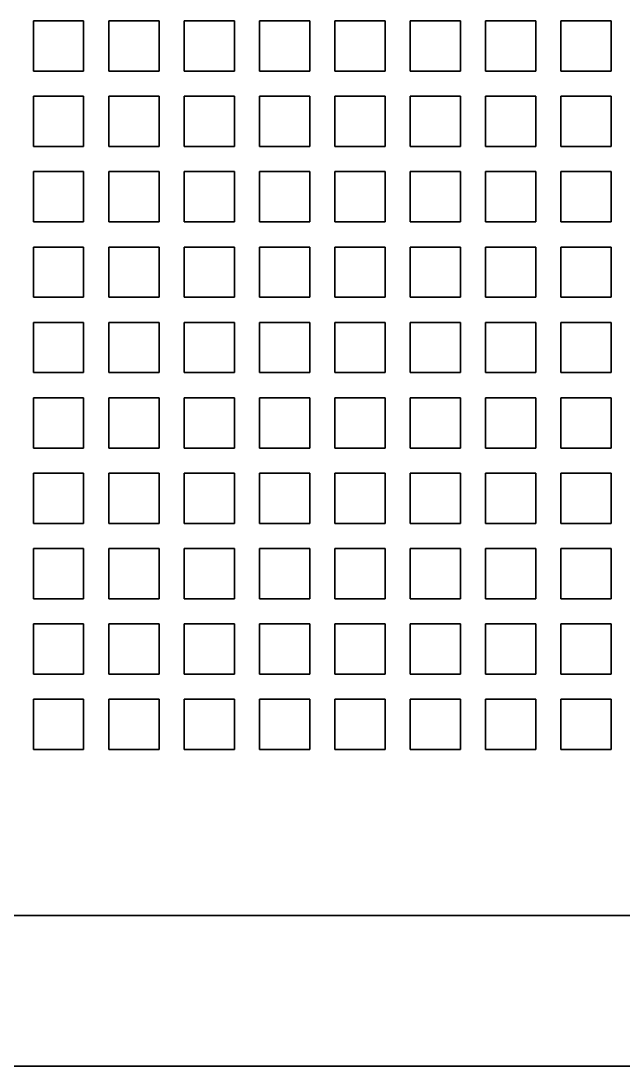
# Model space of a CAD drawing. Header units: millimetres. Extents: x 0 to 840, y -1485 to 297.
# Drawn here: x 198.331 to 199.53, y -438.39 to -436.31 of the extents above; entities that cross this region are included whole.
import ezdxf

# ---------------------------------------------------------------- set-up
doc = ezdxf.new("R2010")
doc.units = ezdxf.units.MM

# ---------------------------------------------------------------- blocks, each defined once
blk = doc.blocks.new('XT2_3M ABB')
at = {"color": 7, "lineweight": 35}
blk.add_line((-4.2, 8.9), (-4.2, 3.55), dxfattribs=at)
blk.add_line((-4.2, 8.9), (-4.2, 3.55), dxfattribs=at)
at = {"color": 7, "lineweight": 35, "ltscale": 0.025}
for p, q in [((-3.87, 5.83), (-3.87, 5.73)), ((-3.77, 5.83), (-3.87, 5.83)), ((-3.87, 5.83), (-3.87, 5.73)), ((-3.77, 5.83), (-3.87, 5.83)), ((-3.77, 5.83), (-3.77, 5.73)), ((-3.77, 5.83), (-3.77, 5.73)), ((-3.72, 5.83), (-3.72, 5.73)), ((-3.62, 5.83), (-3.72, 5.83)), ((-3.72, 5.83), (-3.72, 5.73)), ((-3.62, 5.83), (-3.72, 5.83)), ((-3.62, 5.83), (-3.62, 5.73)), ((-3.62, 5.83), (-3.62, 5.73)), ((-3.57, 5.83), (-3.57, 5.73)), ((-3.47, 5.83), (-3.57, 5.83)), ((-3.57, 5.83), (-3.57, 5.73)), ((-3.47, 5.83), (-3.57, 5.83)), ((-3.47, 5.83), (-3.47, 5.73)), ((-3.47, 5.83), (-3.47, 5.73)), ((-3.42, 5.83), (-3.42, 5.73)), ((-3.32, 5.83), (-3.42, 5.83)), ((-3.42, 5.83), (-3.42, 5.73)), ((-3.32, 5.83), (-3.42, 5.83)), ((-3.32, 5.83), (-3.32, 5.73)), ((-3.32, 5.83), (-3.32, 5.73)), ((-3.27, 5.83), (-3.27, 5.73)), ((-3.17, 5.83), (-3.27, 5.83)), ((-3.27, 5.83), (-3.27, 5.73)), ((-3.17, 5.83), (-3.27, 5.83)), ((-3.17, 5.83), (-3.17, 5.73)), ((-3.17, 5.83), (-3.17, 5.73)), ((-3.12, 5.83), (-3.12, 5.73)), ((-3.02, 5.83), (-3.12, 5.83)), ((-3.12, 5.83), (-3.12, 5.73)), ((-3.02, 5.83), (-3.12, 5.83)), ((-3.02, 5.83), (-3.02, 5.73)), ((-3.02, 5.83), (-3.02, 5.73)), ((-2.97, 5.83), (-2.97, 5.73)), ((-2.87, 5.83), (-2.97, 5.83)), ((-2.97, 5.83), (-2.97, 5.73)), ((-2.87, 5.83), (-2.97, 5.83)), ((-2.87, 5.83), (-2.87, 5.73)), ((-2.87, 5.83), (-2.87, 5.73)), ((-2.82, 5.83), (-2.82, 5.73)), ((-2.72, 5.83), (-2.82, 5.83)), ((-2.82, 5.83), (-2.82, 5.73)), ((-2.72, 5.83), (-2.82, 5.83)), ((-2.72, 5.83), (-2.72, 5.73)), ((-2.72, 5.83), (-2.72, 5.73)), ((-2.67, 5.83), (-2.67, 5.73)), ((-2.57, 5.83), (-2.67, 5.83)), ((-2.67, 5.83), (-2.67, 5.73)), ((-2.57, 5.83), (-2.67, 5.83)), ((-2.57, 5.83), (-2.57, 5.73)), ((-2.57, 5.83), (-2.57, 5.73)), ((-2.52, 5.83), (-2.52, 5.73)), ((-2.42, 5.83), (-2.52, 5.83)), ((-2.52, 5.83), (-2.52, 5.73)), ((-2.42, 5.83), (-2.52, 5.83)), ((-2.42, 5.83), (-2.42, 5.73)), ((-2.42, 5.83), (-2.42, 5.73)), ((-3.77, 5.73), (-3.87, 5.73)), ((-3.77, 5.73), (-3.87, 5.73)), ((-3.62, 5.73), (-3.72, 5.73)), ((-3.62, 5.73), (-3.72, 5.73)), ((-3.47, 5.73), (-3.57, 5.73)), ((-3.47, 5.73), (-3.57, 5.73)), ((-3.32, 5.73), (-3.42, 5.73)), ((-3.32, 5.73), (-3.42, 5.73)), ((-3.17, 5.73), (-3.27, 5.73)), ((-3.17, 5.73), (-3.27, 5.73)), ((-3.02, 5.73), (-3.12, 5.73)), ((-3.02, 5.73), (-3.12, 5.73)), ((-2.87, 5.73), (-2.97, 5.73)), ((-2.87, 5.73), (-2.97, 5.73)), ((-2.72, 5.73), (-2.82, 5.73)), ((-2.72, 5.73), (-2.82, 5.73)), ((-2.57, 5.73), (-2.67, 5.73)), ((-2.57, 5.73), (-2.67, 5.73)), ((-2.42, 5.73), (-2.52, 5.73)), ((-2.42, 5.73), (-2.52, 5.73)), ((-3.87, 5.68), (-3.87, 5.58)), ((-3.77, 5.68), (-3.87, 5.68)), ((-3.87, 5.68), (-3.87, 5.58)), ((-3.77, 5.68), (-3.87, 5.68)), ((-3.77, 5.68), (-3.77, 5.58)), ((-3.77, 5.68), (-3.77, 5.58)), ((-3.72, 5.68), (-3.72, 5.58)), ((-3.62, 5.68), (-3.72, 5.68)), ((-3.72, 5.68), (-3.72, 5.58)), ((-3.62, 5.68), (-3.72, 5.68)), ((-3.62, 5.68), (-3.62, 5.58)), ((-3.62, 5.68), (-3.62, 5.58)), ((-3.57, 5.68), (-3.57, 5.58)), ((-3.47, 5.68), (-3.57, 5.68)), ((-3.57, 5.68), (-3.57, 5.58)), ((-3.47, 5.68), (-3.57, 5.68)), ((-3.47, 5.68), (-3.47, 5.58)), ((-3.47, 5.68), (-3.47, 5.58)), ((-3.42, 5.68), (-3.42, 5.58)), ((-3.32, 5.68), (-3.42, 5.68)), ((-3.42, 5.68), (-3.42, 5.58)), ((-3.32, 5.68), (-3.42, 5.68)), ((-3.32, 5.68), (-3.32, 5.58)), ((-3.32, 5.68), (-3.32, 5.58)), ((-3.27, 5.68), (-3.27, 5.58)), ((-3.17, 5.68), (-3.27, 5.68)), ((-3.27, 5.68), (-3.27, 5.58)), ((-3.17, 5.68), (-3.27, 5.68)), ((-3.17, 5.68), (-3.17, 5.58)), ((-3.17, 5.68), (-3.17, 5.58)), ((-3.12, 5.68), (-3.12, 5.58)), ((-3.02, 5.68), (-3.12, 5.68)), ((-3.12, 5.68), (-3.12, 5.58)), ((-3.02, 5.68), (-3.12, 5.68)), ((-3.02, 5.68), (-3.02, 5.58)), ((-3.02, 5.68), (-3.02, 5.58)), ((-2.97, 5.68), (-2.97, 5.58)), ((-2.87, 5.68), (-2.97, 5.68)), ((-2.97, 5.68), (-2.97, 5.58)), ((-2.87, 5.68), (-2.97, 5.68)), ((-2.87, 5.68), (-2.87, 5.58)), ((-2.87, 5.68), (-2.87, 5.58)), ((-2.82, 5.68), (-2.82, 5.58)), ((-2.72, 5.68), (-2.82, 5.68)), ((-2.82, 5.68), (-2.82, 5.58)), ((-2.72, 5.68), (-2.82, 5.68)), ((-2.72, 5.68), (-2.72, 5.58)), ((-2.72, 5.68), (-2.72, 5.58)), ((-2.67, 5.68), (-2.67, 5.58)), ((-2.57, 5.68), (-2.67, 5.68)), ((-2.67, 5.68), (-2.67, 5.58)), ((-2.57, 5.68), (-2.67, 5.68)), ((-2.57, 5.68), (-2.57, 5.58)), ((-2.57, 5.68), (-2.57, 5.58)), ((-2.52, 5.68), (-2.52, 5.58)), ((-2.42, 5.68), (-2.52, 5.68)), ((-2.52, 5.68), (-2.52, 5.58)), ((-2.42, 5.68), (-2.52, 5.68)), ((-2.42, 5.68), (-2.42, 5.58)), ((-2.42, 5.68), (-2.42, 5.58)), ((-3.77, 5.58), (-3.87, 5.58)), ((-3.77, 5.58), (-3.87, 5.58)), ((-3.62, 5.58), (-3.72, 5.58)), ((-3.62, 5.58), (-3.72, 5.58)), ((-3.47, 5.58), (-3.57, 5.58)), ((-3.47, 5.58), (-3.57, 5.58)), ((-3.32, 5.58), (-3.42, 5.58)), ((-3.32, 5.58), (-3.42, 5.58)), ((-3.17, 5.58), (-3.27, 5.58)), ((-3.17, 5.58), (-3.27, 5.58)), ((-3.02, 5.58), (-3.12, 5.58)), ((-3.02, 5.58), (-3.12, 5.58)), ((-2.87, 5.58), (-2.97, 5.58)), ((-2.87, 5.58), (-2.97, 5.58)), ((-2.72, 5.58), (-2.82, 5.58)), ((-2.72, 5.58), (-2.82, 5.58)), ((-2.57, 5.58), (-2.67, 5.58)), ((-2.57, 5.58), (-2.67, 5.58)), ((-2.42, 5.58), (-2.52, 5.58)), ((-2.42, 5.58), (-2.52, 5.58)), ((-3.87, 5.53), (-3.87, 5.43)), ((-3.77, 5.53), (-3.87, 5.53)), ((-3.87, 5.53), (-3.87, 5.43)), ((-3.77, 5.53), (-3.87, 5.53)), ((-3.77, 5.53), (-3.77, 5.43)), ((-3.77, 5.53), (-3.77, 5.43)), ((-3.72, 5.53), (-3.72, 5.43)), ((-3.62, 5.53), (-3.72, 5.53)), ((-3.72, 5.53), (-3.72, 5.43)), ((-3.62, 5.53), (-3.72, 5.53)), ((-3.62, 5.53), (-3.62, 5.43)), ((-3.62, 5.53), (-3.62, 5.43)), ((-3.57, 5.53), (-3.57, 5.43)), ((-3.47, 5.53), (-3.57, 5.53)), ((-3.57, 5.53), (-3.57, 5.43)), ((-3.47, 5.53), (-3.57, 5.53)), ((-3.47, 5.53), (-3.47, 5.43)), ((-3.47, 5.53), (-3.47, 5.43)), ((-3.42, 5.53), (-3.42, 5.43)), ((-3.32, 5.53), (-3.42, 5.53)), ((-3.42, 5.53), (-3.42, 5.43)), ((-3.32, 5.53), (-3.42, 5.53)), ((-3.32, 5.53), (-3.32, 5.43)), ((-3.32, 5.53), (-3.32, 5.43)), ((-3.27, 5.53), (-3.27, 5.43)), ((-3.17, 5.53), (-3.27, 5.53)), ((-3.27, 5.53), (-3.27, 5.43)), ((-3.17, 5.53), (-3.27, 5.53)), ((-3.17, 5.53), (-3.17, 5.43)), ((-3.17, 5.53), (-3.17, 5.43)), ((-3.12, 5.53), (-3.12, 5.43)), ((-3.02, 5.53), (-3.12, 5.53)), ((-3.12, 5.53), (-3.12, 5.43)), ((-3.02, 5.53), (-3.12, 5.53)), ((-3.02, 5.53), (-3.02, 5.43)), ((-3.02, 5.53), (-3.02, 5.43)), ((-2.97, 5.53), (-2.97, 5.43)), ((-2.87, 5.53), (-2.97, 5.53)), ((-2.97, 5.53), (-2.97, 5.43)), ((-2.87, 5.53), (-2.97, 5.53)), ((-2.87, 5.53), (-2.87, 5.43)), ((-2.87, 5.53), (-2.87, 5.43)), ((-2.82, 5.53), (-2.82, 5.43)), ((-2.72, 5.53), (-2.82, 5.53)), ((-2.82, 5.53), (-2.82, 5.43)), ((-2.72, 5.53), (-2.82, 5.53)), ((-2.72, 5.53), (-2.72, 5.43)), ((-2.72, 5.53), (-2.72, 5.43)), ((-2.67, 5.53), (-2.67, 5.43)), ((-2.57, 5.53), (-2.67, 5.53)), ((-2.67, 5.53), (-2.67, 5.43)), ((-2.57, 5.53), (-2.67, 5.53)), ((-2.57, 5.53), (-2.57, 5.43)), ((-2.57, 5.53), (-2.57, 5.43)), ((-2.52, 5.53), (-2.52, 5.43)), ((-2.42, 5.53), (-2.52, 5.53)), ((-2.52, 5.53), (-2.52, 5.43)), ((-2.42, 5.53), (-2.52, 5.53)), ((-2.42, 5.53), (-2.42, 5.43)), ((-2.42, 5.53), (-2.42, 5.43)), ((-3.77, 5.43), (-3.87, 5.43)), ((-3.77, 5.43), (-3.87, 5.43)), ((-3.62, 5.43), (-3.72, 5.43)), ((-3.62, 5.43), (-3.72, 5.43)), ((-3.47, 5.43), (-3.57, 5.43)), ((-3.47, 5.43), (-3.57, 5.43)), ((-3.32, 5.43), (-3.42, 5.43)), ((-3.32, 5.43), (-3.42, 5.43)), ((-3.17, 5.43), (-3.27, 5.43)), ((-3.17, 5.43), (-3.27, 5.43)), ((-3.02, 5.43), (-3.12, 5.43)), ((-3.02, 5.43), (-3.12, 5.43)), ((-2.87, 5.43), (-2.97, 5.43)), ((-2.87, 5.43), (-2.97, 5.43)), ((-2.72, 5.43), (-2.82, 5.43)), ((-2.72, 5.43), (-2.82, 5.43)), ((-2.57, 5.43), (-2.67, 5.43)), ((-2.57, 5.43), (-2.67, 5.43)), ((-2.42, 5.43), (-2.52, 5.43)), ((-2.42, 5.43), (-2.52, 5.43)), ((-3.87, 5.38), (-3.87, 5.28)), ((-3.77, 5.38), (-3.87, 5.38)), ((-3.87, 5.38), (-3.87, 5.28)), ((-3.77, 5.38), (-3.87, 5.38)), ((-3.77, 5.38), (-3.77, 5.28)), ((-3.77, 5.38), (-3.77, 5.28)), ((-3.72, 5.38), (-3.72, 5.28)), ((-3.62, 5.38), (-3.72, 5.38)), ((-3.72, 5.38), (-3.72, 5.28)), ((-3.62, 5.38), (-3.72, 5.38)), ((-3.62, 5.38), (-3.62, 5.28)), ((-3.62, 5.38), (-3.62, 5.28)), ((-3.57, 5.38), (-3.57, 5.28)), ((-3.47, 5.38), (-3.57, 5.38)), ((-3.57, 5.38), (-3.57, 5.28)), ((-3.47, 5.38), (-3.57, 5.38)), ((-3.47, 5.38), (-3.47, 5.28)), ((-3.47, 5.38), (-3.47, 5.28)), ((-3.42, 5.38), (-3.42, 5.28)), ((-3.32, 5.38), (-3.42, 5.38)), ((-3.42, 5.38), (-3.42, 5.28)), ((-3.32, 5.38), (-3.42, 5.38)), ((-3.32, 5.38), (-3.32, 5.28)), ((-3.32, 5.38), (-3.32, 5.28)), ((-3.27, 5.38), (-3.27, 5.28)), ((-3.17, 5.38), (-3.27, 5.38)), ((-3.27, 5.38), (-3.27, 5.28)), ((-3.17, 5.38), (-3.27, 5.38)), ((-3.17, 5.38), (-3.17, 5.28)), ((-3.17, 5.38), (-3.17, 5.28)), ((-3.12, 5.38), (-3.12, 5.28)), ((-3.02, 5.38), (-3.12, 5.38)), ((-3.12, 5.38), (-3.12, 5.28)), ((-3.02, 5.38), (-3.12, 5.38)), ((-3.02, 5.38), (-3.02, 5.28)), ((-3.02, 5.38), (-3.02, 5.28)), ((-2.97, 5.38), (-2.97, 5.28)), ((-2.87, 5.38), (-2.97, 5.38)), ((-2.97, 5.38), (-2.97, 5.28)), ((-2.87, 5.38), (-2.97, 5.38)), ((-2.87, 5.38), (-2.87, 5.28)), ((-2.87, 5.38), (-2.87, 5.28)), ((-2.82, 5.38), (-2.82, 5.28)), ((-2.72, 5.38), (-2.82, 5.38)), ((-2.82, 5.38), (-2.82, 5.28)), ((-2.72, 5.38), (-2.82, 5.38)), ((-2.72, 5.38), (-2.72, 5.28)), ((-2.72, 5.38), (-2.72, 5.28)), ((-2.67, 5.38), (-2.67, 5.28)), ((-2.57, 5.38), (-2.67, 5.38)), ((-2.67, 5.38), (-2.67, 5.28)), ((-2.57, 5.38), (-2.67, 5.38)), ((-2.57, 5.38), (-2.57, 5.28)), ((-2.57, 5.38), (-2.57, 5.28)), ((-2.52, 5.38), (-2.52, 5.28)), ((-2.42, 5.38), (-2.52, 5.38)), ((-2.52, 5.38), (-2.52, 5.28)), ((-2.42, 5.38), (-2.52, 5.38)), ((-2.42, 5.38), (-2.42, 5.28)), ((-2.42, 5.38), (-2.42, 5.28)), ((-3.77, 5.28), (-3.87, 5.28)), ((-3.77, 5.28), (-3.87, 5.28)), ((-3.62, 5.28), (-3.72, 5.28)), ((-3.62, 5.28), (-3.72, 5.28)), ((-3.47, 5.28), (-3.57, 5.28)), ((-3.47, 5.28), (-3.57, 5.28)), ((-3.32, 5.28), (-3.42, 5.28)), ((-3.32, 5.28), (-3.42, 5.28)), ((-3.17, 5.28), (-3.27, 5.28)), ((-3.17, 5.28), (-3.27, 5.28)), ((-3.02, 5.28), (-3.12, 5.28)), ((-3.02, 5.28), (-3.12, 5.28)), ((-2.87, 5.28), (-2.97, 5.28)), ((-2.87, 5.28), (-2.97, 5.28)), ((-2.72, 5.28), (-2.82, 5.28)), ((-2.72, 5.28), (-2.82, 5.28)), ((-2.57, 5.28), (-2.67, 5.28)), ((-2.57, 5.28), (-2.67, 5.28)), ((-2.42, 5.28), (-2.52, 5.28)), ((-2.42, 5.28), (-2.52, 5.28)), ((-3.87, 5.23), (-3.87, 5.13)), ((-3.77, 5.23), (-3.87, 5.23)), ((-3.87, 5.23), (-3.87, 5.13)), ((-3.77, 5.23), (-3.87, 5.23)), ((-3.77, 5.23), (-3.77, 5.13)), ((-3.77, 5.23), (-3.77, 5.13)), ((-3.72, 5.23), (-3.72, 5.13)), ((-3.62, 5.23), (-3.72, 5.23)), ((-3.72, 5.23), (-3.72, 5.13)), ((-3.62, 5.23), (-3.72, 5.23)), ((-3.62, 5.23), (-3.62, 5.13)), ((-3.62, 5.23), (-3.62, 5.13)), ((-3.57, 5.23), (-3.57, 5.13)), ((-3.47, 5.23), (-3.57, 5.23)), ((-3.57, 5.23), (-3.57, 5.13)), ((-3.47, 5.23), (-3.57, 5.23)), ((-3.47, 5.23), (-3.47, 5.13)), ((-3.47, 5.23), (-3.47, 5.13)), ((-3.42, 5.23), (-3.42, 5.13)), ((-3.32, 5.23), (-3.42, 5.23)), ((-3.42, 5.23), (-3.42, 5.13)), ((-3.32, 5.23), (-3.42, 5.23)), ((-3.32, 5.23), (-3.32, 5.13)), ((-3.32, 5.23), (-3.32, 5.13)), ((-3.27, 5.23), (-3.27, 5.13)), ((-3.17, 5.23), (-3.27, 5.23)), ((-3.27, 5.23), (-3.27, 5.13)), ((-3.17, 5.23), (-3.27, 5.23)), ((-3.17, 5.23), (-3.17, 5.13)), ((-3.17, 5.23), (-3.17, 5.13)), ((-3.12, 5.23), (-3.12, 5.13)), ((-3.02, 5.23), (-3.12, 5.23)), ((-3.12, 5.23), (-3.12, 5.13)), ((-3.02, 5.23), (-3.12, 5.23)), ((-3.02, 5.23), (-3.02, 5.13)), ((-3.02, 5.23), (-3.02, 5.13)), ((-2.97, 5.23), (-2.97, 5.13)), ((-2.87, 5.23), (-2.97, 5.23)), ((-2.97, 5.23), (-2.97, 5.13)), ((-2.87, 5.23), (-2.97, 5.23)), ((-2.87, 5.23), (-2.87, 5.13)), ((-2.87, 5.23), (-2.87, 5.13)), ((-2.82, 5.23), (-2.82, 5.13)), ((-2.72, 5.23), (-2.82, 5.23)), ((-2.82, 5.23), (-2.82, 5.13)), ((-2.72, 5.23), (-2.82, 5.23)), ((-2.72, 5.23), (-2.72, 5.13)), ((-2.72, 5.23), (-2.72, 5.13)), ((-2.67, 5.23), (-2.67, 5.13)), ((-2.57, 5.23), (-2.67, 5.23)), ((-2.67, 5.23), (-2.67, 5.13)), ((-2.57, 5.23), (-2.67, 5.23)), ((-2.57, 5.23), (-2.57, 5.13)), ((-2.57, 5.23), (-2.57, 5.13)), ((-2.52, 5.23), (-2.52, 5.13)), ((-2.42, 5.23), (-2.52, 5.23)), ((-2.52, 5.23), (-2.52, 5.13)), ((-2.42, 5.23), (-2.52, 5.23)), ((-2.42, 5.23), (-2.42, 5.13)), ((-2.42, 5.23), (-2.42, 5.13)), ((-3.77, 5.13), (-3.87, 5.13)), ((-3.77, 5.13), (-3.87, 5.13)), ((-3.62, 5.13), (-3.72, 5.13)), ((-3.62, 5.13), (-3.72, 5.13)), ((-3.47, 5.13), (-3.57, 5.13)), ((-3.47, 5.13), (-3.57, 5.13)), ((-3.32, 5.13), (-3.42, 5.13)), ((-3.32, 5.13), (-3.42, 5.13)), ((-3.17, 5.13), (-3.27, 5.13)), ((-3.17, 5.13), (-3.27, 5.13)), ((-3.02, 5.13), (-3.12, 5.13)), ((-3.02, 5.13), (-3.12, 5.13)), ((-2.87, 5.13), (-2.97, 5.13)), ((-2.87, 5.13), (-2.97, 5.13)), ((-2.72, 5.13), (-2.82, 5.13)), ((-2.72, 5.13), (-2.82, 5.13)), ((-2.57, 5.13), (-2.67, 5.13)), ((-2.57, 5.13), (-2.67, 5.13)), ((-2.42, 5.13), (-2.52, 5.13)), ((-2.42, 5.13), (-2.52, 5.13)), ((-3.87, 5.08), (-3.87, 4.98)), ((-3.77, 5.08), (-3.87, 5.08)), ((-3.87, 5.08), (-3.87, 4.98)), ((-3.77, 5.08), (-3.87, 5.08)), ((-3.77, 5.08), (-3.77, 4.98)), ((-3.77, 5.08), (-3.77, 4.98)), ((-3.72, 5.08), (-3.72, 4.98)), ((-3.62, 5.08), (-3.72, 5.08)), ((-3.72, 5.08), (-3.72, 4.98)), ((-3.62, 5.08), (-3.72, 5.08)), ((-3.62, 5.08), (-3.62, 4.98)), ((-3.62, 5.08), (-3.62, 4.98)), ((-3.57, 5.08), (-3.57, 4.98)), ((-3.47, 5.08), (-3.57, 5.08)), ((-3.57, 5.08), (-3.57, 4.98)), ((-3.47, 5.08), (-3.57, 5.08)), ((-3.47, 5.08), (-3.47, 4.98)), ((-3.47, 5.08), (-3.47, 4.98)), ((-3.42, 5.08), (-3.42, 4.98)), ((-3.32, 5.08), (-3.42, 5.08)), ((-3.42, 5.08), (-3.42, 4.98)), ((-3.32, 5.08), (-3.42, 5.08)), ((-3.32, 5.08), (-3.32, 4.98)), ((-3.32, 5.08), (-3.32, 4.98)), ((-3.27, 5.08), (-3.27, 4.98)), ((-3.17, 5.08), (-3.27, 5.08)), ((-3.27, 5.08), (-3.27, 4.98)), ((-3.17, 5.08), (-3.27, 5.08)), ((-3.17, 5.08), (-3.17, 4.98)), ((-3.17, 5.08), (-3.17, 4.98)), ((-3.12, 5.08), (-3.12, 4.98)), ((-3.02, 5.08), (-3.12, 5.08)), ((-3.12, 5.08), (-3.12, 4.98)), ((-3.02, 5.08), (-3.12, 5.08)), ((-3.02, 5.08), (-3.02, 4.98)), ((-3.02, 5.08), (-3.02, 4.98)), ((-2.97, 5.08), (-2.97, 4.98)), ((-2.87, 5.08), (-2.97, 5.08)), ((-2.97, 5.08), (-2.97, 4.98)), ((-2.87, 5.08), (-2.97, 5.08)), ((-2.87, 5.08), (-2.87, 4.98)), ((-2.87, 5.08), (-2.87, 4.98)), ((-2.82, 5.08), (-2.82, 4.98)), ((-2.72, 5.08), (-2.82, 5.08)), ((-2.82, 5.08), (-2.82, 4.98)), ((-2.72, 5.08), (-2.82, 5.08)), ((-2.72, 5.08), (-2.72, 4.98)), ((-2.72, 5.08), (-2.72, 4.98)), ((-2.67, 5.08), (-2.67, 4.98)), ((-2.57, 5.08), (-2.67, 5.08)), ((-2.67, 5.08), (-2.67, 4.98)), ((-2.57, 5.08), (-2.67, 5.08)), ((-2.57, 5.08), (-2.57, 4.98)), ((-2.57, 5.08), (-2.57, 4.98)), ((-2.52, 5.08), (-2.52, 4.98)), ((-2.42, 5.08), (-2.52, 5.08)), ((-2.52, 5.08), (-2.52, 4.98)), ((-2.42, 5.08), (-2.52, 5.08)), ((-2.42, 5.08), (-2.42, 4.98)), ((-2.42, 5.08), (-2.42, 4.98)), ((-3.77, 4.98), (-3.87, 4.98)), ((-3.77, 4.98), (-3.87, 4.98)), ((-3.62, 4.98), (-3.72, 4.98)), ((-3.62, 4.98), (-3.72, 4.98)), ((-3.47, 4.98), (-3.57, 4.98)), ((-3.47, 4.98), (-3.57, 4.98)), ((-3.32, 4.98), (-3.42, 4.98)), ((-3.32, 4.98), (-3.42, 4.98)), ((-3.17, 4.98), (-3.27, 4.98)), ((-3.17, 4.98), (-3.27, 4.98)), ((-3.02, 4.98), (-3.12, 4.98)), ((-3.02, 4.98), (-3.12, 4.98)), ((-2.87, 4.98), (-2.97, 4.98)), ((-2.87, 4.98), (-2.97, 4.98)), ((-2.72, 4.98), (-2.82, 4.98)), ((-2.72, 4.98), (-2.82, 4.98)), ((-2.57, 4.98), (-2.67, 4.98)), ((-2.57, 4.98), (-2.67, 4.98)), ((-2.42, 4.98), (-2.52, 4.98)), ((-2.42, 4.98), (-2.52, 4.98)), ((-3.87, 4.93), (-3.87, 4.83)), ((-3.77, 4.93), (-3.87, 4.93)), ((-3.87, 4.93), (-3.87, 4.83)), ((-3.77, 4.93), (-3.87, 4.93)), ((-3.77, 4.93), (-3.77, 4.83)), ((-3.77, 4.93), (-3.77, 4.83)), ((-3.72, 4.93), (-3.72, 4.83)), ((-3.62, 4.93), (-3.72, 4.93)), ((-3.72, 4.93), (-3.72, 4.83)), ((-3.62, 4.93), (-3.72, 4.93)), ((-3.62, 4.93), (-3.62, 4.83)), ((-3.62, 4.93), (-3.62, 4.83)), ((-3.57, 4.93), (-3.57, 4.83)), ((-3.47, 4.93), (-3.57, 4.93)), ((-3.57, 4.93), (-3.57, 4.83)), ((-3.47, 4.93), (-3.57, 4.93)), ((-3.47, 4.93), (-3.47, 4.83)), ((-3.47, 4.93), (-3.47, 4.83)), ((-3.42, 4.93), (-3.42, 4.83)), ((-3.32, 4.93), (-3.42, 4.93)), ((-3.42, 4.93), (-3.42, 4.83)), ((-3.32, 4.93), (-3.42, 4.93)), ((-3.32, 4.93), (-3.32, 4.83)), ((-3.32, 4.93), (-3.32, 4.83)), ((-3.27, 4.93), (-3.27, 4.83)), ((-3.17, 4.93), (-3.27, 4.93)), ((-3.27, 4.93), (-3.27, 4.83)), ((-3.17, 4.93), (-3.27, 4.93)), ((-3.17, 4.93), (-3.17, 4.83)), ((-3.17, 4.93), (-3.17, 4.83)), ((-3.12, 4.93), (-3.12, 4.83)), ((-3.02, 4.93), (-3.12, 4.93)), ((-3.12, 4.93), (-3.12, 4.83)), ((-3.02, 4.93), (-3.12, 4.93)), ((-3.02, 4.93), (-3.02, 4.83)), ((-3.02, 4.93), (-3.02, 4.83)), ((-2.97, 4.93), (-2.97, 4.83)), ((-2.87, 4.93), (-2.97, 4.93)), ((-2.97, 4.93), (-2.97, 4.83)), ((-2.87, 4.93), (-2.97, 4.93)), ((-2.87, 4.93), (-2.87, 4.83)), ((-2.87, 4.93), (-2.87, 4.83)), ((-2.82, 4.93), (-2.82, 4.83)), ((-2.72, 4.93), (-2.82, 4.93)), ((-2.82, 4.93), (-2.82, 4.83)), ((-2.72, 4.93), (-2.82, 4.93)), ((-2.72, 4.93), (-2.72, 4.83)), ((-2.72, 4.93), (-2.72, 4.83)), ((-2.67, 4.93), (-2.67, 4.83)), ((-2.57, 4.93), (-2.67, 4.93)), ((-2.67, 4.93), (-2.67, 4.83)), ((-2.57, 4.93), (-2.67, 4.93)), ((-2.57, 4.93), (-2.57, 4.83)), ((-2.57, 4.93), (-2.57, 4.83)), ((-2.52, 4.93), (-2.52, 4.83)), ((-2.42, 4.93), (-2.52, 4.93)), ((-2.52, 4.93), (-2.52, 4.83)), ((-2.42, 4.93), (-2.52, 4.93)), ((-2.42, 4.93), (-2.42, 4.83)), ((-2.42, 4.93), (-2.42, 4.83)), ((-3.77, 4.83), (-3.87, 4.83)), ((-3.77, 4.83), (-3.87, 4.83)), ((-3.62, 4.83), (-3.72, 4.83)), ((-3.62, 4.83), (-3.72, 4.83)), ((-3.47, 4.83), (-3.57, 4.83)), ((-3.47, 4.83), (-3.57, 4.83)), ((-3.32, 4.83), (-3.42, 4.83)), ((-3.32, 4.83), (-3.42, 4.83)), ((-3.17, 4.83), (-3.27, 4.83)), ((-3.17, 4.83), (-3.27, 4.83)), ((-3.02, 4.83), (-3.12, 4.83)), ((-3.02, 4.83), (-3.12, 4.83)), ((-2.87, 4.83), (-2.97, 4.83)), ((-2.87, 4.83), (-2.97, 4.83)), ((-2.72, 4.83), (-2.82, 4.83)), ((-2.72, 4.83), (-2.82, 4.83)), ((-2.57, 4.83), (-2.67, 4.83)), ((-2.57, 4.83), (-2.67, 4.83)), ((-2.42, 4.83), (-2.52, 4.83)), ((-2.42, 4.83), (-2.52, 4.83)), ((-3.87, 4.78), (-3.87, 4.68)), ((-3.77, 4.78), (-3.87, 4.78)), ((-3.87, 4.78), (-3.87, 4.68)), ((-3.77, 4.78), (-3.87, 4.78)), ((-3.77, 4.78), (-3.77, 4.68)), ((-3.77, 4.78), (-3.77, 4.68)), ((-3.72, 4.78), (-3.72, 4.68)), ((-3.62, 4.78), (-3.72, 4.78)), ((-3.72, 4.78), (-3.72, 4.68)), ((-3.62, 4.78), (-3.72, 4.78)), ((-3.62, 4.78), (-3.62, 4.68)), ((-3.62, 4.78), (-3.62, 4.68)), ((-3.57, 4.78), (-3.57, 4.68)), ((-3.47, 4.78), (-3.57, 4.78)), ((-3.57, 4.78), (-3.57, 4.68)), ((-3.47, 4.78), (-3.57, 4.78)), ((-3.47, 4.78), (-3.47, 4.68)), ((-3.47, 4.78), (-3.47, 4.68)), ((-3.42, 4.78), (-3.42, 4.68)), ((-3.32, 4.78), (-3.42, 4.78)), ((-3.42, 4.78), (-3.42, 4.68)), ((-3.32, 4.78), (-3.42, 4.78)), ((-3.32, 4.78), (-3.32, 4.68)), ((-3.32, 4.78), (-3.32, 4.68)), ((-3.27, 4.78), (-3.27, 4.68)), ((-3.17, 4.78), (-3.27, 4.78)), ((-3.27, 4.78), (-3.27, 4.68)), ((-3.17, 4.78), (-3.27, 4.78)), ((-3.17, 4.78), (-3.17, 4.68)), ((-3.17, 4.78), (-3.17, 4.68)), ((-3.12, 4.78), (-3.12, 4.68)), ((-3.02, 4.78), (-3.12, 4.78)), ((-3.12, 4.78), (-3.12, 4.68)), ((-3.02, 4.78), (-3.12, 4.78)), ((-3.02, 4.78), (-3.02, 4.68)), ((-3.02, 4.78), (-3.02, 4.68)), ((-2.97, 4.78), (-2.97, 4.68)), ((-2.87, 4.78), (-2.97, 4.78)), ((-2.97, 4.78), (-2.97, 4.68)), ((-2.87, 4.78), (-2.97, 4.78)), ((-2.87, 4.78), (-2.87, 4.68)), ((-2.87, 4.78), (-2.87, 4.68)), ((-2.82, 4.78), (-2.82, 4.68)), ((-2.72, 4.78), (-2.82, 4.78)), ((-2.82, 4.78), (-2.82, 4.68)), ((-2.72, 4.78), (-2.82, 4.78)), ((-2.72, 4.78), (-2.72, 4.68)), ((-2.72, 4.78), (-2.72, 4.68)), ((-2.67, 4.78), (-2.67, 4.68)), ((-2.57, 4.78), (-2.67, 4.78)), ((-2.67, 4.78), (-2.67, 4.68)), ((-2.57, 4.78), (-2.67, 4.78)), ((-2.57, 4.78), (-2.57, 4.68)), ((-2.57, 4.78), (-2.57, 4.68)), ((-2.52, 4.78), (-2.52, 4.68)), ((-2.42, 4.78), (-2.52, 4.78)), ((-2.52, 4.78), (-2.52, 4.68)), ((-2.42, 4.78), (-2.52, 4.78)), ((-2.42, 4.78), (-2.42, 4.68)), ((-2.42, 4.78), (-2.42, 4.68)), ((-3.77, 4.68), (-3.87, 4.68)), ((-3.77, 4.68), (-3.87, 4.68)), ((-3.62, 4.68), (-3.72, 4.68)), ((-3.62, 4.68), (-3.72, 4.68)), ((-3.47, 4.68), (-3.57, 4.68)), ((-3.47, 4.68), (-3.57, 4.68)), ((-3.32, 4.68), (-3.42, 4.68)), ((-3.32, 4.68), (-3.42, 4.68)), ((-3.17, 4.68), (-3.27, 4.68)), ((-3.17, 4.68), (-3.27, 4.68)), ((-3.02, 4.68), (-3.12, 4.68)), ((-3.02, 4.68), (-3.12, 4.68)), ((-2.87, 4.68), (-2.97, 4.68)), ((-2.87, 4.68), (-2.97, 4.68)), ((-2.72, 4.68), (-2.82, 4.68)), ((-2.72, 4.68), (-2.82, 4.68)), ((-2.57, 4.68), (-2.67, 4.68)), ((-2.57, 4.68), (-2.67, 4.68)), ((-2.42, 4.68), (-2.52, 4.68)), ((-2.42, 4.68), (-2.52, 4.68))]:
    blk.add_line(p, q, dxfattribs=at)
at = {"layer": 'Defpoints', "color": 3}
blk.add_line((-4.5, 12.4), (-4.5, 0.6), dxfattribs=at)
blk = doc.blocks.new('XT2_3INT ABB')
at = {"layer": 'Defpoints', "color": 3, "lineweight": 35}
blk.add_line((4.5, 0.6), (4.5, 12.4), dxfattribs=at)
blk.add_line((4.5, 0.6), (4.5, 12.4), dxfattribs=at)

msp = doc.modelspace()

# ---------------------------------------------------------------- block references
at = {"rotation": 90}
msp.add_blockref('XT2_3M ABB', (204.1857, -433.8901), dxfattribs=at)
at = {"layer": 'Defpoints', "rotation": 90}
msp.add_blockref('XT2_3INT ABB', (204.1857, -442.8901), dxfattribs=at)

doc.saveas('drawing.dxf')
